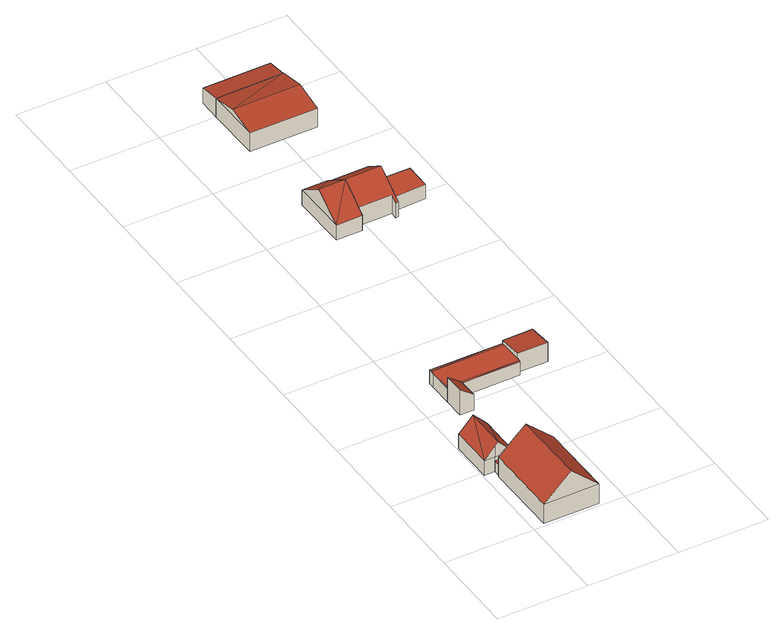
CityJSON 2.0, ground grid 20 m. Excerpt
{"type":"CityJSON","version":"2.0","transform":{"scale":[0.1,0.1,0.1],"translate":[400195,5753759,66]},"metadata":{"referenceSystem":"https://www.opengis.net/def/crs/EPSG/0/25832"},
"CityObjects":{
"building1":{"type":"Building","attributes":{"Gemeindeschluessel":"05515000","Geometrietyp2DReferenz":"3000","function":"31001_1310","roofType":"2100","measuredHeight":2.87},"geometry":[{"type":"Solid","lod":"2","boundaries":[[[[0,1,2,3]],[[4,5,1,0]],[[6,7,5,4]],[[3,2,7,6]],[[4,0,3,6]],[[1,5,7,2]]]],"semantics":{"surfaces":[{"type":"WallSurface"},{"type":"RoofSurface"},{"type":"GroundSurface"}],"values":[[0,0,0,0,1,2]]}}]},
"building2":{"type":"Building","attributes":{"Gemeindeschluessel":"05515000","Geometrietyp2DReferenz":"3000","function":"31001_2700","roofType":"3100","measuredHeight":6.93},"geometry":[{"type":"Solid","lod":"2","boundaries":[[[[8,9,10,11]],[[12,13,9,8]],[[14,15,13,12]],[[16,7,15,14]],[[17,5,7,16]],[[18,19,5,17]],[[11,10,19,18]],[[20,21,11,18]],[[18,22,23,20]],[[14,24,20,23]],[[23,16,14]],[[21,20,24,12,8]],[[24,14,12]],[[22,18,17]],[[23,22,17,16]],[[21,8,11]],[[9,13,15,7,5,19,10]]]],"semantics":{"surfaces":[{"type":"WallSurface"},{"type":"RoofSurface"},{"type":"GroundSurface"}],"values":[[0,0,0,0,0,0,0,1,1,1,1,0,0,0,0,0,2]]}}]},
"building3":{"type":"Building","attributes":{"Gemeindeschluessel":"05515000","Geometrietyp2DReferenz":"3000","function":"31001_1000","roofType":"5000","measuredHeight":10.37},"address":[{"country":"Germany","locality":"Münster","thoroughfareNumber":"6","thoroughfareName":"Möselerhook"}],"geometry":[{"type":"Solid","lod":"2","boundaries":[[[[25,26,27,28]],[[29,30,26,25]],[[31,32,30,29]],[[33,34,32,31]],[[28,27,34,33]],[[29,25,35,36]],[[37,33,31,36,35]],[[37,35,25,28]],[[37,28,33]],[[36,31,29]],[[26,30,32,34,27]]]],"semantics":{"surfaces":[{"type":"WallSurface"},{"type":"RoofSurface"},{"type":"GroundSurface"}],"values":[[0,0,0,0,0,1,1,0,0,0,2]]}}]},
"building4":{"type":"Building","attributes":{"Gemeindeschluessel":"05515000","Geometrietyp2DReferenz":"3000","function":"31001_2700"},"children":["building4-1","building4-2","building4-3"]},
"building4-1":{"type":"BuildingPart","attributes":{"roofType":"2100","measuredHeight":5.93},"parents":["building4"],"geometry":[{"type":"Solid","lod":"2","boundaries":[[[[38,39,40,41,42]],[[43,44,39,38]],[[45,46,47,44,43]],[[38,42,45,43]],[[40,39,44,47]],[[41,46,45,42]],[[40,47,46,41]]]],"semantics":{"surfaces":[{"type":"WallSurface"},{"type":"RoofSurface"},{"type":"GroundSurface"},{"type":"ClosureSurface"}],"values":[[0,0,0,1,2,0,3]]}}]},
"building4-2":{"type":"BuildingPart","attributes":{"roofType":"2100","measuredHeight":4.63},"parents":["building4"],"geometry":[{"type":"Solid","lod":"2","boundaries":[[[[48,49,50,51]],[[52,53,54,55,49,48]],[[51,50,56,57,58]],[[52,48,51,58]],[[49,55,56,50]],[[57,59,53,52,58]],[[56,55,54,57]],[[54,53,59,57]]]],"semantics":{"surfaces":[{"type":"WallSurface"},{"type":"RoofSurface"},{"type":"GroundSurface"},{"type":"ClosureSurface"}],"values":[[0,0,0,1,2,0,3,3]]}}]},
"building4-3":{"type":"BuildingPart","attributes":{"roofType":"9999","measuredHeight":3.5},"parents":["building4"],"geometry":[{"type":"Solid","lod":"2","boundaries":[[[[60,61,55,54]],[[41,40,61,60]],[[62,63,47,46]],[[64,65,63,62]],[[57,56,65,64]],[[59,57,66]],[[64,66,57]],[[67,46,68]],[[41,60,68,46]],[[59,66,69,67,68,53]],[[67,69,62,46]],[[69,66,64,62]],[[53,68,60,54]],[[55,61,40,47,63,65,56]],[[56,57,54,55]],[[40,41,46,47]],[[54,57,59,53]]]],"semantics":{"surfaces":[{"type":"WallSurface"},{"type":"RoofSurface"},{"type":"GroundSurface"},{"type":"ClosureSurface"}],"values":[[0,0,0,0,0,1,1,1,1,1,0,0,0,2,3,3,3]]}}]},
"building5":{"type":"Building","attributes":{"Gemeindeschluessel":"05515000","Geometrietyp2DReferenz":"3000","function":"31001_1000"},"address":[{"country":"Germany","locality":"Münster","thoroughfareNumber":"16","thoroughfareName":"Möselerhook"}],"children":["building5-1","building5-2"]},
"building5-1":{"type":"BuildingPart","attributes":{"roofType":"3100","measuredHeight":7.99},"parents":["building5"],"geometry":[{"type":"Solid","lod":"2","boundaries":[[[[70,71,72,73]],[[74,75,71,70]],[[76,77,75,74]],[[78,79,80,81]],[[73,72,79,78]],[[78,82,83,73]],[[84,73,83]],[[83,85,86,87,74,84]],[[74,70,84]],[[87,76,74]],[[88,82,78,81]],[[84,70,73]],[[71,75,77,89,80,79,72]],[[89,90,81,80]],[[77,76,90,89]],[[82,88,85,83]],[[88,81,90,86,85]],[[90,76,87,86]]]],"semantics":{"surfaces":[{"type":"WallSurface"},{"type":"RoofSurface"},{"type":"GroundSurface"},{"type":"ClosureSurface"}],"values":[[0,0,0,0,0,1,1,1,1,0,0,0,2,3,3,0,3,3]]}}]},
"building5-2":{"type":"BuildingPart","attributes":{"roofType":"3100","measuredHeight":7.99},"parents":["building5"],"geometry":[{"type":"Solid","lod":"2","boundaries":[[[[91,92,93,94]],[[88,81,80,92,91]],[[95,96,77,76,87]],[[97,98,96,95]],[[99,100,98,97]],[[101,102,100,99]],[[103,104,102,101]],[[94,93,104,103]],[[97,95,87,105,99]],[[85,88,91,94,103,101,99,105]],[[92,80,89,77,96,98,100,102,104,93]],[[85,105,86]],[[80,81,90,89]],[[81,88,85,86,90]],[[86,105,87]],[[90,76,77,89]],[[76,90,86,87]]]],"semantics":{"surfaces":[{"type":"WallSurface"},{"type":"RoofSurface"},{"type":"GroundSurface"},{"type":"ClosureSurface"}],"values":[[0,0,0,0,0,0,0,0,1,1,2,0,3,3,0,3,3]]}}]},
"building6":{"type":"Building","attributes":{"Gemeindeschluessel":"05515000","Geometrietyp2DReferenz":"3000","function":"31001_2700","roofType":"5000","measuredHeight":5.91},"geometry":[{"type":"Solid","lod":"2","boundaries":[[[[106,107,108,109]],[[110,111,107,106]],[[112,113,111,110]],[[114,115,113,112]],[[109,108,115,114]],[[116,117,112,110]],[[118,109,117,116]],[[109,114,117]],[[118,116,110,106]],[[118,106,109]],[[117,114,112]],[[107,111,113,115,108]]]],"semantics":{"surfaces":[{"type":"WallSurface"},{"type":"RoofSurface"},{"type":"GroundSurface"}],"values":[[0,0,0,0,0,1,1,1,0,0,0,2]]}}]},
"building7":{"type":"Building","attributes":{"Gemeindeschluessel":"05515000","Geometrietyp2DReferenz":"3000","function":"31001_2460","roofType":"1000","measuredHeight":3.43},"geometry":[{"type":"Solid","lod":"2","boundaries":[[[[119,120,121,122]],[[123,124,120,119]],[[125,126,124,123]],[[122,121,126,125]],[[123,119,122,125]],[[120,124,126,121]]]],"semantics":{"surfaces":[{"type":"WallSurface"},{"type":"RoofSurface"},{"type":"GroundSurface"}],"values":[[0,0,0,0,1,2]]}}]},
"building8":{"type":"Building","attributes":{"Gemeindeschluessel":"05515000","Geometrietyp2DReferenz":"3000","function":"31001_2700","roofType":"2100","measuredHeight":4.49},"geometry":[{"type":"Solid","lod":"2","boundaries":[[[[127,128,129,130]],[[131,132,128,127]],[[133,134,132,131]],[[130,129,134,133]],[[131,127,130,133]],[[128,132,134,129]]]],"semantics":{"surfaces":[{"type":"WallSurface"},{"type":"RoofSurface"},{"type":"GroundSurface"}],"values":[[0,0,0,0,1,2]]}}]}
},
"vertices":[
[25,176,39],[25,176,13],[65,176,13],[65,176,42],[25,189,39],[25,189,13],[65,189,42],[65,189,13],
[4,285,48],[4,285,13],[1,285,13],[1,285,48],[53,285,48],[53,285,13],[65,285,48],[65,285,13],[65,189,48],[25,189,48],[1,189,48],[1,189,13],[33,285,82],[4,285,51],[25,189,74],[33,189,82],[53,285,61],
[147,176,57],[147,176,10],[65,176,10],[65,176,57],[147,7,57],[147,7,10],[25,7,57],[25,7,10],[25,176,57],[25,176,10],[86,176,113],[86,7,113],[65,176,94],
[88,375,48],[88,375,11],[87,422,11],[87,422,43],[87,422,48],[57,375,71],[57,375,11],[57,421,71],[57,421,43],[57,421,11],
[285,431,57],[285,431,11],[285,489,11],[285,489,50],[218,431,57],[218,431,46],[218,431,43],[218,431,11],[218,488,11],[218,488,43],[218,488,50],[218,481,44],
[218,422,43],[218,422,11],[57,473,43],[57,473,11],[57,488,43],[57,488,11],[57,481,44],[57,423,46],[218,423,46],[57,473,44],
[121,1073,57],[121,1073,21],[122,946,21],[122,946,57],[179,1073,57],[179,1073,21],[180,1060,57],[180,1060,21],[180,947,57],[180,947,21],[180,962,21],[180,962,57],[180,962,67],[180,1010,101],[121,1010,101],[180,1010,100],[180,1011,100],[180,1060,66],[180,962,66],[180,1011,21],[180,1011,57],
[255,962,66],[255,962,21],[255,947,21],[255,947,56],[260,1061,66],[260,1061,21],[260,1027,90],[260,1027,21],[260,1012,101],[260,1012,21],[260,966,69],[260,966,21],[261,948,56],[261,948,21],[180,1011,101],
[269,1330,65],[269,1330,20],[269,1391,20],[269,1391,65],[269,1265,65],[269,1265,20],[120,1265,65],[120,1265,20],[119,1390,65],[119,1390,20],[269,1329,79],[120,1329,79],[269,1330,79],
[333,1027,56],[333,1027,22],[260,1027,22],[260,1027,56],[333,968,56],[333,968,22],[260,966,56],[260,966,22],
[269,1391,64],[269,1391,19],[269,1440,19],[269,1440,56],[119,1390,64],[119,1390,19],[119,1440,56],[119,1440,19]
]}
